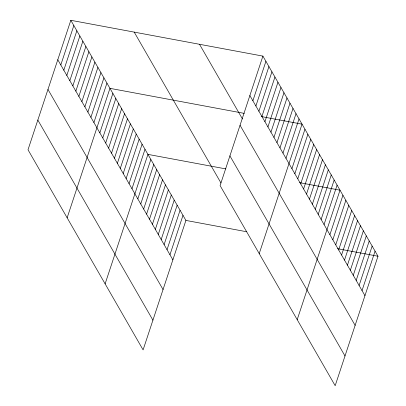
<?xml version="1.0" encoding="UTF-8"?>
<svg xmlns="http://www.w3.org/2000/svg" width="406" height="406" viewBox="0 0 406 406"><rect width="100%" height="100%" fill="white"/><g stroke="black" fill="none" stroke-linecap="round" stroke-linejoin="round"><path stroke-width="0.61" d="M70.827 20.3L28.009 149.768L143.095 349.891L185.912 220.422L70.827 20.3L262.905 56.109L377.991 256.232L335.173 385.7L220.088 185.578L262.905 56.109M60.798 64.96L73.836 25.532M63.808 70.192L76.846 30.77M66.817 75.425L79.855 36.002M69.827 80.662L82.865 41.234M72.836 85.894L85.874 46.472M75.846 91.127L88.889 51.704M78.86 96.364L91.898 56.936M81.87 101.596L94.908 62.174M84.879 106.829L97.917 67.406M87.889 112.066L100.927 72.638M90.898 117.298L103.936 77.876M93.908 122.531L106.945 83.108M67.137 217.809L109.955 88.341L244.239 113.375M99.84 132.848L112.878 93.421M102.759 137.928L115.796 98.501M105.682 143.008L118.719 103.581M108.605 148.088L121.643 108.661M111.523 153.169L124.561 113.741M114.446 158.249L127.484 118.821M117.37 163.329L130.407 123.901M120.288 168.409L133.325 128.981M123.211 173.489L136.249 134.061M126.134 178.569L139.172 139.141M129.052 183.649L142.09 144.221M131.975 188.729L145.013 149.301M105.118 283.85L147.936 154.381L225.832 168.906M137.817 198.884L150.854 159.462M140.74 203.964L153.778 164.542M143.658 209.044L156.696 169.622M146.581 214.124L159.619 174.702M149.504 219.204L162.542 179.782M152.423 224.285L165.46 184.862M155.346 229.365L168.383 189.942M158.269 234.445L171.307 195.022M161.187 239.525L174.225 200.102M164.11 244.605L177.148 205.182M167.033 249.685L180.071 210.262M169.952 254.765L182.989 215.342M252.877 100.769L265.915 61.347M255.887 106.002L268.924 66.579M258.896 111.234L271.934 71.811M261.906 116.471L274.943 77.049M264.915 121.704L277.953 82.281M267.924 126.936L280.962 87.513M270.934 132.173L283.972 92.751M273.943 137.406L286.986 97.983M276.958 142.638L289.996 103.215M279.967 147.875L293.005 108.453M282.977 153.108L296.015 113.685M285.986 158.34L299.024 118.917M259.216 253.618L302.034 124.155L261.642 116.623M291.919 168.657L304.957 129.235M294.837 173.738L307.875 134.315M297.76 178.818L310.798 139.395M300.679 183.898L313.721 144.475M303.602 188.978L316.639 149.555M306.525 194.058L319.563 154.635M309.443 199.138L322.486 159.715M312.366 204.218L325.404 164.795M315.289 209.298L328.327 169.875M318.208 214.378L331.245 174.95M321.131 219.458L334.168 180.031M324.054 224.538L337.092 185.111M297.197 319.659L340.01 190.191L299.618 182.664M329.895 234.698L342.933 195.271M332.818 239.779L345.856 200.351M335.737 244.859L348.774 205.431M338.66 249.939L351.697 210.511M341.583 255.019L354.621 215.591M344.501 260.099L357.539 220.671M347.424 265.179L360.462 225.751M350.342 270.259L363.385 230.831M353.266 275.339L366.303 235.911M356.189 280.419L369.227 240.991M359.107 285.499L372.15 246.072M362.03 290.579L375.068 251.152M185.912 220.422L246.812 231.775M337.599 248.705L377.991 256.232M249.868 95.532L364.953 295.659M199.519 44.295L242.448 118.938M240.037 125.246L355.123 325.373M229.913 155.863L344.998 355.986M134.213 32.12L220.96 182.964M57.789 59.723L172.875 259.845M47.964 89.437L163.05 289.559M37.839 120.054L152.92 320.177"/></g></svg>
